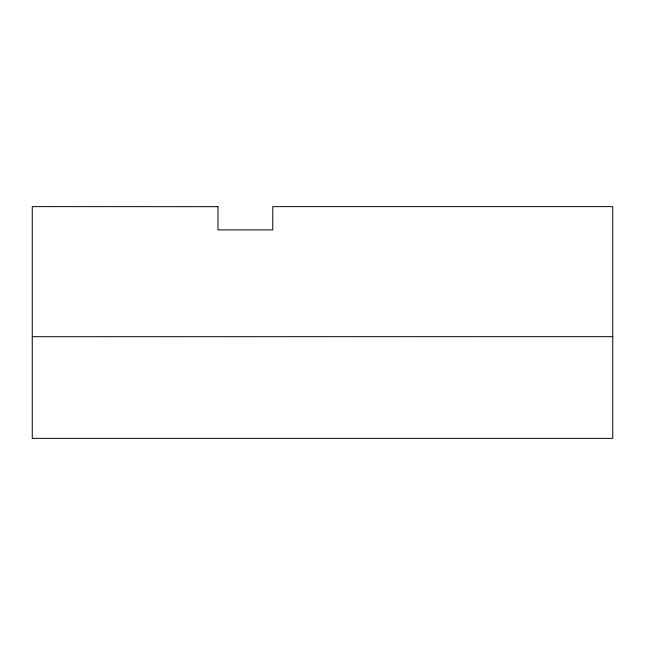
<?xml version="1.0" encoding="UTF-8"?>
<svg xmlns="http://www.w3.org/2000/svg" width="645" height="645" viewBox="0 0 645 645"><rect width="100%" height="100%" fill="white"/><g stroke="black" fill="none" stroke-linecap="round" stroke-linejoin="round"><path stroke-width="0.97" d="M32.25 336.698L612.75 336.666M217.97 206.666L32.258 206.634L32.258 438.366L612.75 438.366L612.75 206.634L272.771 206.634L272.762 229.886L217.97 229.886L217.978 206.634"/></g></svg>
